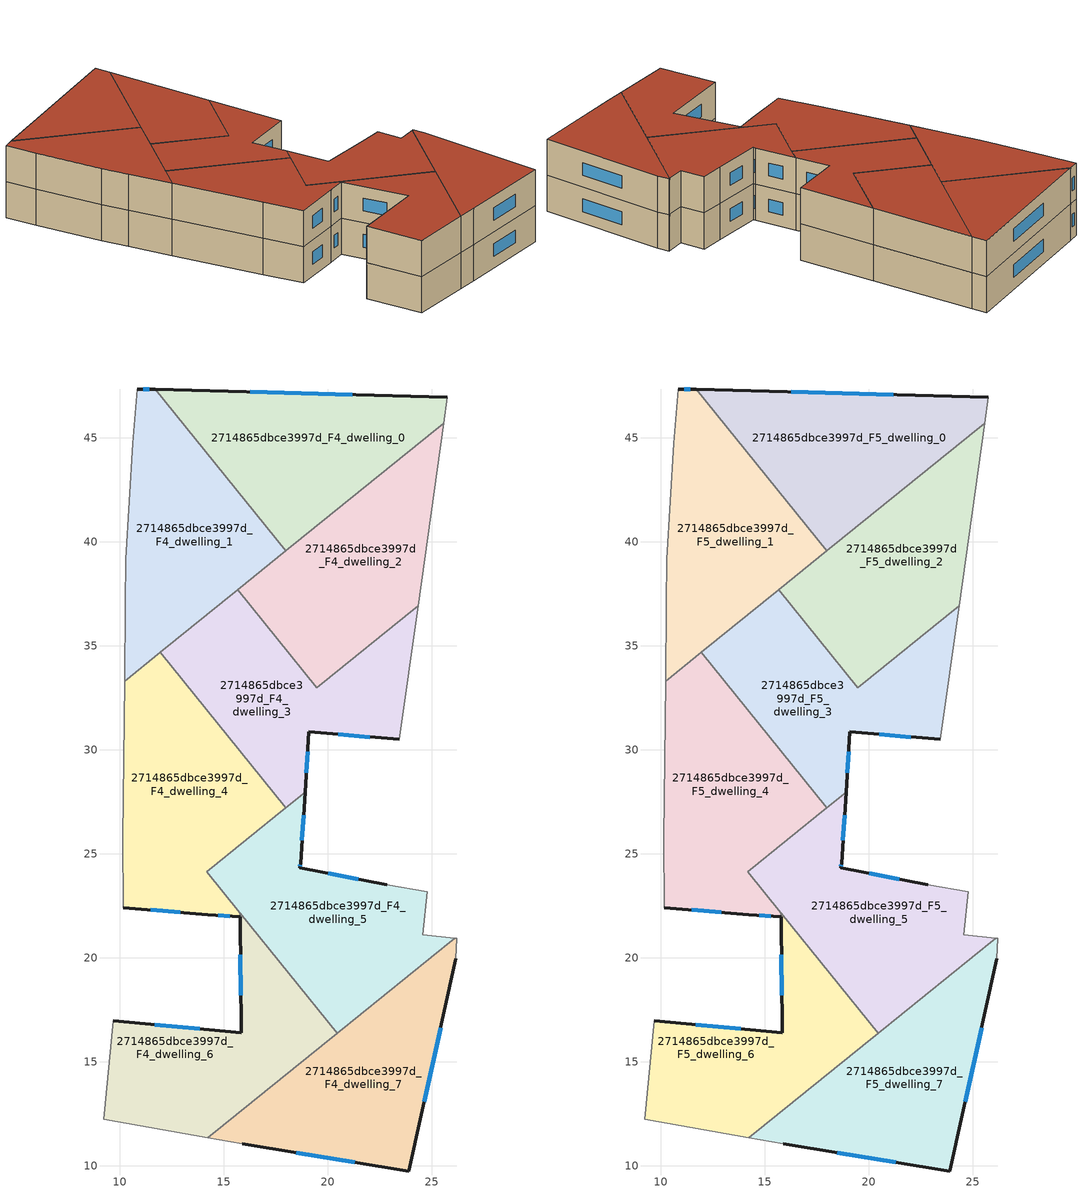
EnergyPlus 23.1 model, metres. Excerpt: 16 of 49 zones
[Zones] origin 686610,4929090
2714865dbce3997d_F4_dwelling_0
 floor to 2714865dbce3997d_F3_dwelling_0 (EU_floor_Construction): 25.75,46.96 25.57,45.71 17.99,39.58 11.72,47.33 z12
 wall outside (EU_wall_Construction): 25.75,46.96 11.72,47.33 z12:15
 wall adiabatic (EU_wall_Construction): 25.57,45.71 25.75,46.96 z12:15
 wall to 2714865dbce3997d_F4_dwelling_1 (EU_wall_Construction): 11.72,47.33 17.99,39.58 z12:15
 wall to 2714865dbce3997d_F4_dwelling_2 (EU_wall_Construction): 17.99,39.58 25.57,45.71 z12:15
 window (EU_Window_Construction): 21.18,47.08 16.28,47.21 z12.98:14.02
2714865dbce3997d_F4_dwelling_1
 floor to 2714865dbce3997d_F3_dwelling_1 (EU_floor_Construction): 11.72,47.33 17.99,39.58 10.24,33.31 10.28,37 10.29,39.16 10.63,44.75 10.84,47.35 z12
 wall outside (EU_wall_Construction): 11.72,47.33 10.84,47.35 z12:15
 wall adiabatic (EU_wall_Construction): 10.84,47.35 10.63,44.75 10.29,39.16 10.28,37 10.24,33.31 z12:15
 wall to 2714865dbce3997d_F4_dwelling_3 (EU_wall_Construction): 11.95,34.69 15.67,37.7 z12:15
 wall to 2714865dbce3997d_F4_dwelling_4 (EU_wall_Construction): 10.24,33.31 11.95,34.69 z12:15
 wall to 2714865dbce3997d_F4_dwelling_2 (EU_wall_Construction): 15.67,37.7 17.99,39.58 z12:15
 window (EU_Window_Construction): 11.43,47.34 11.12,47.35 z12.98:14.02
2714865dbce3997d_F4_dwelling_2
 floor to 2714865dbce3997d_F3_dwelling_2 (EU_floor_Construction): 25.57,45.71 24.34,36.93 19.48,33 15.67,37.7 z12
 wall to 2714865dbce3997d_F4_dwelling_3 (EU_wall_Construction): 15.67,37.7 19.48,33 24.34,36.93 z12:15
 wall adiabatic (EU_wall_Construction): 24.34,36.93 25.57,45.71 z12:15
2714865dbce3997d_F4_dwelling_3
 floor to 2714865dbce3997d_F3_dwelling_3 (EU_floor_Construction): 24.34,36.93 23.44,30.5 19.09,30.86 18.91,27.96 17.99,27.22 11.95,34.69 15.67,37.7 19.48,33 z12
 wall outside (EU_wall_Construction): 18.91,27.96 19.09,30.86 23.44,30.5 z12:15
 wall adiabatic (EU_wall_Construction): 23.44,30.5 24.34,36.93 z12:15
 wall to 2714865dbce3997d_F4_dwelling_4 (EU_wall_Construction): 11.95,34.69 17.99,27.22 z12:15
 wall to 2714865dbce3997d_F4_dwelling_5 (EU_wall_Construction): 17.99,27.22 18.91,27.96 z12:15
 window (EU_Window_Construction): 20.51,30.75 22.03,30.62 / 18.97,28.91 19.04,29.92 z12.98:14.02
2714865dbce3997d_F4_dwelling_4
 floor to 2714865dbce3997d_F3_dwelling_4 (EU_floor_Construction): 11.95,34.69 17.99,27.22 14.18,24.14 15.78,22.16 15.79,21.97 14.24,22.08 10.18,22.41 10.16,25.78 10.24,33.31 z12
 wall outside (EU_wall_Construction): 10.18,22.41 14.24,22.08 15.79,21.97 z12:15
 wall adiabatic (EU_wall_Construction): 10.24,33.31 10.16,25.78 10.18,22.41 z12:15
 wall to 2714865dbce3997d_F4_dwelling_6 (EU_wall_Construction): 15.79,21.97 15.78,22.16 z12:15
 wall to 2714865dbce3997d_F4_dwelling_5 (EU_wall_Construction): 15.78,22.16 14.18,24.14 17.99,27.22 z12:15
 window (EU_Window_Construction): 14.75,22.05 15.28,22.01 / 11.5,22.31 12.92,22.19 z12.98:14.02
2714865dbce3997d_F4_dwelling_5
 floor to 2714865dbce3997d_F3_dwelling_5 (EU_floor_Construction): 24.8,23.17 24.57,21.11 26.1,20.96 20.45,16.39 14.18,24.14 18.91,27.96 18.69,24.55 18.66,24.33 22.84,23.52 z12
 wall outside (EU_wall_Construction): 22.84,23.52 18.66,24.33 18.69,24.55 18.91,27.96 z12:15
 wall adiabatic (EU_wall_Construction): 26.1,20.96 24.57,21.11 24.8,23.17 22.84,23.52 z12:15
 wall to 2714865dbce3997d_F4_dwelling_7 (EU_wall_Construction): 20.45,16.39 26.1,20.96 z12:15
 wall to 2714865dbce3997d_F4_dwelling_6 (EU_wall_Construction): 15.79,22.15 20.45,16.39 z12:15
 window (EU_Window_Construction): 18.67,24.41 18.68,24.48 / 21.48,23.79 20.02,24.07 / 18.77,25.66 18.84,26.85 z12.98:14.02
2714865dbce3997d_F4_dwelling_6
 floor to 2714865dbce3997d_F3_dwelling_6 (EU_floor_Construction): 15.78,22.16 20.45,16.39 14.24,11.36 9.23,12.24 9.69,16.97 15.84,16.39 z12
 wall outside (EU_wall_Construction): 15.79,21.97 15.84,16.39 9.69,16.97 z12:15
 wall adiabatic (EU_wall_Construction): 9.69,16.97 9.23,12.24 14.24,11.36 z12:15
 wall to 2714865dbce3997d_F4_dwelling_7 (EU_wall_Construction): 14.24,11.36 20.45,16.39 z12:15
 window (EU_Window_Construction): 13.84,16.58 11.7,16.79 / 15.8,20.16 15.83,18.21 z12.98:14.02
2714865dbce3997d_F4_dwelling_7
 floor to 2714865dbce3997d_F3_dwelling_7 (EU_floor_Construction): 26.2,20.94 26.17,19.96 23.9,9.75 15.9,11.06 14.24,11.36 26.1,20.96 z12
 wall outside (EU_wall_Construction): 15.9,11.06 23.9,9.75 26.17,19.96 z12:15
 wall adiabatic (EU_wall_Construction): 14.24,11.36 15.9,11.06 / 26.17,19.96 26.2,20.94 26.1,20.96 z12:15
 window (EU_Window_Construction): 18.5,10.64 21.29,10.18 / 24.63,13.07 25.43,16.64 z12.98:14.02
2714865dbce3997d_F5_dwelling_0
 floor to 2714865dbce3997d_F4_dwelling_0 (EU_floor_Construction): 25.75,46.96 25.57,45.71 17.99,39.58 11.72,47.33 z15
 wall outside (EU_wall_Construction): 25.75,46.96 11.72,47.33 z15:18
 wall adiabatic (EU_wall_Construction): 25.57,45.71 25.75,46.96 z15:18
 wall to 2714865dbce3997d_F5_dwelling_1 (EU_wall_Construction): 11.72,47.33 17.99,39.58 z15:18
 wall to 2714865dbce3997d_F5_dwelling_2 (EU_wall_Construction): 17.99,39.58 25.57,45.71 z15:18
 window (EU_Window_Construction): 21.18,47.08 16.28,47.21 z15.98:17.02
 roof outside (EU_roof_Construction): 25.57,45.71 25.75,46.96 11.72,47.33 17.99,39.58 z18
2714865dbce3997d_F5_dwelling_1
 floor to 2714865dbce3997d_F4_dwelling_1 (EU_floor_Construction): 11.72,47.33 17.99,39.58 10.24,33.31 10.28,37 10.29,39.16 10.63,44.75 10.84,47.35 z15
 wall outside (EU_wall_Construction): 11.72,47.33 10.84,47.35 z15:18
 wall adiabatic (EU_wall_Construction): 10.84,47.35 10.63,44.75 10.29,39.16 10.28,37 10.24,33.31 z15:18
 wall to 2714865dbce3997d_F5_dwelling_3 (EU_wall_Construction): 11.95,34.69 15.67,37.7 z15:18
 wall to 2714865dbce3997d_F5_dwelling_4 (EU_wall_Construction): 10.24,33.31 11.95,34.69 z15:18
 wall to 2714865dbce3997d_F5_dwelling_2 (EU_wall_Construction): 15.67,37.7 17.99,39.58 z15:18
 window (EU_Window_Construction): 11.43,47.34 11.12,47.35 z15.98:17.02
 roof outside (EU_roof_Construction): 17.99,39.58 11.72,47.33 10.84,47.35 10.63,44.75 10.29,39.16 10.28,37 10.24,33.31 z18
2714865dbce3997d_F5_dwelling_2
 floor to 2714865dbce3997d_F4_dwelling_2 (EU_floor_Construction): 25.57,45.71 24.34,36.93 19.48,33 15.67,37.7 z15
 wall to 2714865dbce3997d_F5_dwelling_3 (EU_wall_Construction): 15.67,37.7 19.48,33 24.34,36.93 z15:18
 wall adiabatic (EU_wall_Construction): 24.34,36.93 25.57,45.71 z15:18
 roof outside (EU_roof_Construction): 24.34,36.93 25.57,45.71 15.67,37.7 19.48,33 z18
2714865dbce3997d_F5_dwelling_3
 floor to 2714865dbce3997d_F4_dwelling_3 (EU_floor_Construction): 24.34,36.93 23.44,30.5 19.09,30.86 18.91,27.96 17.99,27.22 11.95,34.69 15.67,37.7 19.48,33 z15
 wall outside (EU_wall_Construction): 18.91,27.96 19.09,30.86 23.44,30.5 z15:18
 wall adiabatic (EU_wall_Construction): 23.44,30.5 24.34,36.93 z15:18
 wall to 2714865dbce3997d_F5_dwelling_4 (EU_wall_Construction): 11.95,34.69 17.99,27.22 z15:18
 wall to 2714865dbce3997d_F5_dwelling_5 (EU_wall_Construction): 17.99,27.22 18.91,27.96 z15:18
 window (EU_Window_Construction): 20.51,30.75 22.03,30.62 / 18.97,28.91 19.04,29.92 z15.98:17.02
 roof outside (EU_roof_Construction): 23.44,30.5 24.34,36.93 19.48,33 15.67,37.7 11.95,34.69 17.99,27.22 18.91,27.96 19.09,30.86 z18
2714865dbce3997d_F5_dwelling_4
 floor to 2714865dbce3997d_F4_dwelling_4 (EU_floor_Construction): 11.95,34.69 17.99,27.22 14.18,24.14 15.78,22.16 15.79,21.97 14.24,22.08 10.18,22.41 10.16,25.78 10.24,33.31 z15
 wall outside (EU_wall_Construction): 10.18,22.41 14.24,22.08 15.79,21.97 z15:18
 wall adiabatic (EU_wall_Construction): 10.24,33.31 10.16,25.78 10.18,22.41 z15:18
 wall to 2714865dbce3997d_F5_dwelling_6 (EU_wall_Construction): 15.79,21.97 15.78,22.16 z15:18
 wall to 2714865dbce3997d_F5_dwelling_5 (EU_wall_Construction): 15.78,22.16 14.18,24.14 17.99,27.22 z15:18
 window (EU_Window_Construction): 14.75,22.05 15.28,22.01 / 11.5,22.31 12.92,22.19 z15.98:17.02
 roof outside (EU_roof_Construction): 15.79,21.97 15.78,22.16 14.18,24.14 17.99,27.22 11.95,34.69 10.24,33.31 10.16,25.78 10.18,22.41 14.24,22.08 z18
2714865dbce3997d_F5_dwelling_5
 floor to 2714865dbce3997d_F4_dwelling_5 (EU_floor_Construction): 24.8,23.17 24.57,21.11 26.1,20.96 20.45,16.39 14.18,24.14 18.91,27.96 18.69,24.55 18.66,24.33 22.84,23.52 z15
 wall outside (EU_wall_Construction): 22.84,23.52 18.66,24.33 18.69,24.55 18.91,27.96 z15:18
 wall adiabatic (EU_wall_Construction): 26.1,20.96 24.57,21.11 24.8,23.17 22.84,23.52 z15:18
 wall to 2714865dbce3997d_F5_dwelling_7 (EU_wall_Construction): 20.45,16.39 26.1,20.96 z15:18
 wall to 2714865dbce3997d_F5_dwelling_6 (EU_wall_Construction): 15.79,22.15 20.45,16.39 z15:18
 window (EU_Window_Construction): 18.67,24.41 18.68,24.48 / 21.48,23.79 20.02,24.07 / 18.77,25.66 18.84,26.85 z15.98:17.02
 roof outside (EU_roof_Construction): 26.1,20.96 24.57,21.11 24.8,23.17 22.84,23.52 18.66,24.33 18.69,24.55 18.91,27.96 14.18,24.14 20.45,16.39 z18
2714865dbce3997d_F5_dwelling_6
 floor to 2714865dbce3997d_F4_dwelling_6 (EU_floor_Construction): 15.78,22.16 20.45,16.39 14.24,11.36 9.23,12.24 9.69,16.97 15.84,16.39 z15
 wall outside (EU_wall_Construction): 15.79,21.97 15.84,16.39 9.69,16.97 z15:18
 wall adiabatic (EU_wall_Construction): 9.69,16.97 9.23,12.24 14.24,11.36 z15:18
 wall to 2714865dbce3997d_F5_dwelling_7 (EU_wall_Construction): 14.24,11.36 20.45,16.39 z15:18
 window (EU_Window_Construction): 13.84,16.58 11.7,16.79 / 15.8,20.16 15.83,18.21 z15.98:17.02
 roof outside (EU_roof_Construction): 20.45,16.39 15.78,22.16 15.84,16.39 9.69,16.97 9.23,12.24 14.24,11.36 z18
2714865dbce3997d_F5_dwelling_7
 floor to 2714865dbce3997d_F4_dwelling_7 (EU_floor_Construction): 26.2,20.94 26.17,19.96 23.9,9.75 15.9,11.06 14.24,11.36 26.1,20.96 z15
 wall outside (EU_wall_Construction): 15.9,11.06 23.9,9.75 26.17,19.96 z15:18
 wall adiabatic (EU_wall_Construction): 14.24,11.36 15.9,11.06 / 26.17,19.96 26.2,20.94 26.1,20.96 z15:18
 window (EU_Window_Construction): 18.5,10.64 21.29,10.18 / 24.63,13.07 25.43,16.64 z15.98:17.02
 roof outside (EU_roof_Construction): 23.9,9.75 26.17,19.96 26.2,20.94 26.1,20.96 14.24,11.36 15.9,11.06 z18
[Building]
EU S2 Campaign: North Axis=0; Terrain=City; Solar Distribution=FullExterior
[Site:Location]
Bologna: Latitude=44.5; Longitude=11.25; Time Zone=1; Elevation=37
[SizingPeriod:WeatherFileDays]
AnnualSizingPeriod: Begin Month=1; Begin Day of Month=1; End Month=12; End Day of Month=31; Day of Week for Start Day=Monday; Use Weather File Daylight Saving Period=No; Use Weather File Rain and Snow Indicators=No
[MATERIAL]
EU_InternalMass_Material: Roughness=MediumRough; Thickness=0.1; Conductivity=1; Density=1800; Specific Heat=900; Thermal Absorptance=0.9; Solar Absorptance=0.7; Visible Absorptance=0.7
[MATERIAL:NOMASS] Roughness=MediumRough; Thermal Absorptance=0.9; Solar Absorptance=0.7; Visible Absorptance=0.7
Name | Thermal Resistance
EU_wall_NoMass | 0.905828
EU_roof_NoMass | 0.37593
EU_floor_NoMass | 0.67114
[WINDOWMATERIAL:SIMPLEGLAZINGSYSTEM]
EU_Window_SimpleGlazing: UFactor=4.52486; Solar Heat Gain Coefficient=0.85; Visible Transmittance=0.85
[CONSTRUCTION]
EU_wall_Construction: EU_wall_NoMass
EU_roof_Construction: EU_roof_NoMass
EU_floor_Construction: EU_floor_NoMass
EU_Window_Construction: EU_Window_SimpleGlazing
EU_InternalMass_Construction: EU_InternalMass_Material
[ZONE] Type=1; Multiplier=1; Ceiling Height=autocalculate; Floor Area=autocalculate; Part of Total Floor Area=Yes
Name | Volume
2714865dbce3997d_F4_dwelling_0; 2714865dbce3997d_F5_dwelling_0 | 172.349
2714865dbce3997d_F4_dwelling_1; 2714865dbce3997d_F5_dwelling_1 | 172.337
2714865dbce3997d_F4_dwelling_2; 2714865dbce3997d_F5_dwelling_2 | 172.309
2714865dbce3997d_F4_dwelling_3; 2714865dbce3997d_F5_dwelling_3 | 173.541
2714865dbce3997d_F4_dwelling_4; 2714865dbce3997d_F5_dwelling_4 | 186.01
2714865dbce3997d_F4_dwelling_5; 2714865dbce3997d_F5_dwelling_5 | 171.138
2714865dbce3997d_F4_dwelling_6; 2714865dbce3997d_F5_dwelling_6 | 158.654
2714865dbce3997d_F4_dwelling_7; 2714865dbce3997d_F5_dwelling_7 | 172.326
[INTERNALMASS] Construction=EU_InternalMass_Construction
Name | Zone or ZoneList | Surface Area
2714865dbce3997d_F4_dwelling_0_EU_InternalMass | 2714865dbce3997d_F4_dwelling_0 | 57.4482
2714865dbce3997d_F4_dwelling_1_EU_InternalMass | 2714865dbce3997d_F4_dwelling_1 | 57.4455
2714865dbce3997d_F4_dwelling_2_EU_InternalMass | 2714865dbce3997d_F4_dwelling_2 | 57.4346
2714865dbce3997d_F4_dwelling_3_EU_InternalMass | 2714865dbce3997d_F4_dwelling_3 | 57.8486
2714865dbce3997d_F4_dwelling_4_EU_InternalMass | 2714865dbce3997d_F4_dwelling_4 | 62.0029
2714865dbce3997d_F4_dwelling_5_EU_InternalMass | 2714865dbce3997d_F4_dwelling_5 | 57.0461
2714865dbce3997d_F4_dwelling_6_EU_InternalMass | 2714865dbce3997d_F4_dwelling_6 | 52.8848
2714865dbce3997d_F4_dwelling_7_EU_InternalMass | 2714865dbce3997d_F4_dwelling_7 | 57.442
2714865dbce3997d_F5_dwelling_0_EU_InternalMass | 2714865dbce3997d_F5_dwelling_0 | 57.4482
2714865dbce3997d_F5_dwelling_1_EU_InternalMass | 2714865dbce3997d_F5_dwelling_1 | 57.4455
2714865dbce3997d_F5_dwelling_2_EU_InternalMass | 2714865dbce3997d_F5_dwelling_2 | 57.4346
2714865dbce3997d_F5_dwelling_3_EU_InternalMass | 2714865dbce3997d_F5_dwelling_3 | 57.8486
2714865dbce3997d_F5_dwelling_4_EU_InternalMass | 2714865dbce3997d_F5_dwelling_4 | 62.0029
2714865dbce3997d_F5_dwelling_5_EU_InternalMass | 2714865dbce3997d_F5_dwelling_5 | 57.0461
2714865dbce3997d_F5_dwelling_6_EU_InternalMass | 2714865dbce3997d_F5_dwelling_6 | 52.8848
2714865dbce3997d_F5_dwelling_7_EU_InternalMass | 2714865dbce3997d_F5_dwelling_7 | 57.442
[OTHEREQUIPMENT] Fuel Type=Electricity; Design Level Calculation Method=Watts/Area; Power per Zone Floor Area=1; Fraction Latent=0; Fraction Radiant=0; Fraction Lost=0; Carbon Dioxide Generation Rate=0; EndUse Subcategory=EU_Step8_InternalGains
Name | Zone or ZoneList or Space or SpaceList | Schedule
EU_Step8_InternalGain_2714865dbce3997d_F4_dwelling_0_f000 | 2714865dbce3997d_F4_dwelling_0 | EU_Step8_GainSchedule_2714865dbce3997d_F4_dwelling_0_f000
EU_Step8_InternalGain_2714865dbce3997d_F4_dwelling_1_f000 | 2714865dbce3997d_F4_dwelling_1 | EU_Step8_GainSchedule_2714865dbce3997d_F4_dwelling_1_f000
EU_Step8_InternalGain_2714865dbce3997d_F4_dwelling_2_f000 | 2714865dbce3997d_F4_dwelling_2 | EU_Step8_GainSchedule_2714865dbce3997d_F4_dwelling_2_f000
EU_Step8_InternalGain_2714865dbce3997d_F4_dwelling_3_f000 | 2714865dbce3997d_F4_dwelling_3 | EU_Step8_GainSchedule_2714865dbce3997d_F4_dwelling_3_f000
EU_Step8_InternalGain_2714865dbce3997d_F4_dwelling_4_f000 | 2714865dbce3997d_F4_dwelling_4 | EU_Step8_GainSchedule_2714865dbce3997d_F4_dwelling_4_f000
EU_Step8_InternalGain_2714865dbce3997d_F4_dwelling_5_f000 | 2714865dbce3997d_F4_dwelling_5 | EU_Step8_GainSchedule_2714865dbce3997d_F4_dwelling_5_f000
EU_Step8_InternalGain_2714865dbce3997d_F4_dwelling_6_f000 | 2714865dbce3997d_F4_dwelling_6 | EU_Step8_GainSchedule_2714865dbce3997d_F4_dwelling_6_f000
EU_Step8_InternalGain_2714865dbce3997d_F4_dwelling_7_f000 | 2714865dbce3997d_F4_dwelling_7 | EU_Step8_GainSchedule_2714865dbce3997d_F4_dwelling_7_f000
EU_Step8_InternalGain_2714865dbce3997d_F5_dwelling_0_f000 | 2714865dbce3997d_F5_dwelling_0 | EU_Step8_GainSchedule_2714865dbce3997d_F5_dwelling_0_f000
EU_Step8_InternalGain_2714865dbce3997d_F5_dwelling_1_f000 | 2714865dbce3997d_F5_dwelling_1 | EU_Step8_GainSchedule_2714865dbce3997d_F5_dwelling_1_f000
EU_Step8_InternalGain_2714865dbce3997d_F5_dwelling_2_f000 | 2714865dbce3997d_F5_dwelling_2 | EU_Step8_GainSchedule_2714865dbce3997d_F5_dwelling_2_f000
EU_Step8_InternalGain_2714865dbce3997d_F5_dwelling_3_f000 | 2714865dbce3997d_F5_dwelling_3 | EU_Step8_GainSchedule_2714865dbce3997d_F5_dwelling_3_f000
EU_Step8_InternalGain_2714865dbce3997d_F5_dwelling_4_f000 | 2714865dbce3997d_F5_dwelling_4 | EU_Step8_GainSchedule_2714865dbce3997d_F5_dwelling_4_f000
EU_Step8_InternalGain_2714865dbce3997d_F5_dwelling_5_f000 | 2714865dbce3997d_F5_dwelling_5 | EU_Step8_GainSchedule_2714865dbce3997d_F5_dwelling_5_f000
EU_Step8_InternalGain_2714865dbce3997d_F5_dwelling_6_f000 | 2714865dbce3997d_F5_dwelling_6 | EU_Step8_GainSchedule_2714865dbce3997d_F5_dwelling_6_f000
EU_Step8_InternalGain_2714865dbce3997d_F5_dwelling_7_f000 | 2714865dbce3997d_F5_dwelling_7 | EU_Step8_GainSchedule_2714865dbce3997d_F5_dwelling_7_f000
[ZONEVENTILATION:DESIGNFLOWRATE] Schedule=EU_AlwaysOn; Design Flow Rate Calculation Method=AirChanges/Hour; Air Changes per Hour=0.73129; Ventilation Type=Natural; Fan Pressure Rise=0; Fan Total Efficiency=1; Constant Term Coefficient=1; Temperature Term Coefficient=0; Velocity Term Coefficient=0; Velocity Squared Term Coefficient=0; Minimum Indoor Temperature=-100; Maximum Indoor Temperature=100; Delta Temperature=-100; Minimum Outdoor Temperature=-100; Maximum Outdoor Temperature=100; Maximum Wind Speed=40
Name | Zone or ZoneList or Space or SpaceList
EU_ConstantAir_2714865dbce3997d_F4_dwelling_0 | 2714865dbce3997d_F4_dwelling_0
EU_ConstantAir_2714865dbce3997d_F4_dwelling_1 | 2714865dbce3997d_F4_dwelling_1
EU_ConstantAir_2714865dbce3997d_F4_dwelling_2 | 2714865dbce3997d_F4_dwelling_2
EU_ConstantAir_2714865dbce3997d_F4_dwelling_3 | 2714865dbce3997d_F4_dwelling_3
EU_ConstantAir_2714865dbce3997d_F4_dwelling_4 | 2714865dbce3997d_F4_dwelling_4
EU_ConstantAir_2714865dbce3997d_F4_dwelling_5 | 2714865dbce3997d_F4_dwelling_5
EU_ConstantAir_2714865dbce3997d_F4_dwelling_6 | 2714865dbce3997d_F4_dwelling_6
EU_ConstantAir_2714865dbce3997d_F4_dwelling_7 | 2714865dbce3997d_F4_dwelling_7
EU_ConstantAir_2714865dbce3997d_F5_dwelling_0 | 2714865dbce3997d_F5_dwelling_0
EU_ConstantAir_2714865dbce3997d_F5_dwelling_1 | 2714865dbce3997d_F5_dwelling_1
EU_ConstantAir_2714865dbce3997d_F5_dwelling_2 | 2714865dbce3997d_F5_dwelling_2
EU_ConstantAir_2714865dbce3997d_F5_dwelling_3 | 2714865dbce3997d_F5_dwelling_3
EU_ConstantAir_2714865dbce3997d_F5_dwelling_4 | 2714865dbce3997d_F5_dwelling_4
EU_ConstantAir_2714865dbce3997d_F5_dwelling_5 | 2714865dbce3997d_F5_dwelling_5
EU_ConstantAir_2714865dbce3997d_F5_dwelling_6 | 2714865dbce3997d_F5_dwelling_6
EU_ConstantAir_2714865dbce3997d_F5_dwelling_7 | 2714865dbce3997d_F5_dwelling_7
[HVACTEMPLATE:THERMOSTAT] Constant Heating Setpoint=20; Constant Cooling Setpoint=50
EU_HeatOnly_2714865dbce3997d_F0_dwelling_0; EU_HeatOnly_2714865dbce3997d_F0_dwelling_1; EU_HeatOnly_2714865dbce3997d_F0_dwelling_2; EU_HeatOnly_2714865dbce3997d_F0_dwelling_3; EU_HeatOnly_2714865dbce3997d_F0_dwelling_4; EU_HeatOnly_2714865dbce3997d_F0_dwelling_5; EU_HeatOnly_2714865dbce3997d_F0_dwelling_6; EU_HeatOnly_2714865dbce3997d_F0_dwelling_7; EU_HeatOnly_2714865dbce3997d_F0_dwelling_8; EU_HeatOnly_2714865dbce3997d_F1_dwelling_0; EU_HeatOnly_2714865dbce3997d_F1_dwelling_1; EU_HeatOnly_2714865dbce3997d_F1_dwelling_2; EU_HeatOnly_2714865dbce3997d_F1_dwelling_3; EU_HeatOnly_2714865dbce3997d_F1_dwelling_4; EU_HeatOnly_2714865dbce3997d_F1_dwelling_5; EU_HeatOnly_2714865dbce3997d_F1_dwelling_6; EU_HeatOnly_2714865dbce3997d_F1_dwelling_7; EU_HeatOnly_2714865dbce3997d_F2_dwelling_0; EU_HeatOnly_2714865dbce3997d_F2_dwelling_1; EU_HeatOnly_2714865dbce3997d_F2_dwelling_2; EU_HeatOnly_2714865dbce3997d_F2_dwelling_3; EU_HeatOnly_2714865dbce3997d_F2_dwelling_4; EU_HeatOnly_2714865dbce3997d_F2_dwelling_5; EU_HeatOnly_2714865dbce3997d_F2_dwelling_6; EU_HeatOnly_2714865dbce3997d_F2_dwelling_7; EU_HeatOnly_2714865dbce3997d_F3_dwelling_0; EU_HeatOnly_2714865dbce3997d_F3_dwelling_1; EU_HeatOnly_2714865dbce3997d_F3_dwelling_2; EU_HeatOnly_2714865dbce3997d_F3_dwelling_3; EU_HeatOnly_2714865dbce3997d_F3_dwelling_4; EU_HeatOnly_2714865dbce3997d_F3_dwelling_5; EU_HeatOnly_2714865dbce3997d_F3_dwelling_6; EU_HeatOnly_2714865dbce3997d_F3_dwelling_7; EU_HeatOnly_2714865dbce3997d_F4_dwelling_0; EU_HeatOnly_2714865dbce3997d_F4_dwelling_1; EU_HeatOnly_2714865dbce3997d_F4_dwelling_2; EU_HeatOnly_2714865dbce3997d_F4_dwelling_3; EU_HeatOnly_2714865dbce3997d_F4_dwelling_4; EU_HeatOnly_2714865dbce3997d_F4_dwelling_5; EU_HeatOnly_2714865dbce3997d_F4_dwelling_6; EU_HeatOnly_2714865dbce3997d_F4_dwelling_7; EU_HeatOnly_2714865dbce3997d_F5_dwelling_0; EU_HeatOnly_2714865dbce3997d_F5_dwelling_1; EU_HeatOnly_2714865dbce3997d_F5_dwelling_2; EU_HeatOnly_2714865dbce3997d_F5_dwelling_3; EU_HeatOnly_2714865dbce3997d_F5_dwelling_4; EU_HeatOnly_2714865dbce3997d_F5_dwelling_5; EU_HeatOnly_2714865dbce3997d_F5_dwelling_6; EU_HeatOnly_2714865dbce3997d_F5_dwelling_7
[HVACTEMPLATE:ZONE:IDEALLOADSAIRSYSTEM] System Availability Schedule=EU_AlwaysOn; Maximum Heating Supply Air Temperature=50; Minimum Cooling Supply Air Temperature=13; Maximum Heating Supply Air Humidity Ratio=0.0156; Minimum Cooling Supply Air Humidity Ratio=0.0077; Heating Limit=NoLimit; Cooling Limit=NoLimit; Heating Availability Schedule=EU_AlwaysOn; Cooling Availability Schedule=EU_CoolingOff; Dehumidification Control Type=ConstantSensibleHeatRatio; Cooling Sensible Heat Ratio=0.7; Dehumidification Setpoint=60; Humidification Control Type=None; Humidification Setpoint=30; Outdoor Air Method=None; Outdoor Air Flow Rate per Person=0.00944; Outdoor Air Flow Rate per Zone Floor Area=0; Outdoor Air Flow Rate per Zone=0; Demand Controlled Ventilation Type=None; Outdoor Air Economizer Type=NoEconomizer; Heat Recovery Type=None; Sensible Heat Recovery Effectiveness=0.7; Latent Heat Recovery Effectiveness=0.65
Name | Template Thermostat
2714865dbce3997d_F4_dwelling_0 | EU_HeatOnly_2714865dbce3997d_F4_dwelling_0
2714865dbce3997d_F4_dwelling_1 | EU_HeatOnly_2714865dbce3997d_F4_dwelling_1
2714865dbce3997d_F4_dwelling_2 | EU_HeatOnly_2714865dbce3997d_F4_dwelling_2
2714865dbce3997d_F4_dwelling_3 | EU_HeatOnly_2714865dbce3997d_F4_dwelling_3
2714865dbce3997d_F4_dwelling_4 | EU_HeatOnly_2714865dbce3997d_F4_dwelling_4
2714865dbce3997d_F4_dwelling_5 | EU_HeatOnly_2714865dbce3997d_F4_dwelling_5
2714865dbce3997d_F4_dwelling_6 | EU_HeatOnly_2714865dbce3997d_F4_dwelling_6
2714865dbce3997d_F4_dwelling_7 | EU_HeatOnly_2714865dbce3997d_F4_dwelling_7
2714865dbce3997d_F5_dwelling_0 | EU_HeatOnly_2714865dbce3997d_F5_dwelling_0
2714865dbce3997d_F5_dwelling_1 | EU_HeatOnly_2714865dbce3997d_F5_dwelling_1
2714865dbce3997d_F5_dwelling_2 | EU_HeatOnly_2714865dbce3997d_F5_dwelling_2
2714865dbce3997d_F5_dwelling_3 | EU_HeatOnly_2714865dbce3997d_F5_dwelling_3
2714865dbce3997d_F5_dwelling_4 | EU_HeatOnly_2714865dbce3997d_F5_dwelling_4
2714865dbce3997d_F5_dwelling_5 | EU_HeatOnly_2714865dbce3997d_F5_dwelling_5
2714865dbce3997d_F5_dwelling_6 | EU_HeatOnly_2714865dbce3997d_F5_dwelling_6
2714865dbce3997d_F5_dwelling_7 | EU_HeatOnly_2714865dbce3997d_F5_dwelling_7
[SIZING:ZONE] Zone Cooling Design Supply Air Temperature Input Method=SupplyAirTemperature; Zone Cooling Design Supply Air Temperature=13; Zone Heating Design Supply Air Temperature Input Method=SupplyAirTemperature; Zone Heating Design Supply Air Temperature=50; Zone Cooling Design Supply Air Humidity Ratio=0.008; Zone Heating Design Supply Air Humidity Ratio=0.008; Cooling Design Air Flow Method=DesignDay; Cooling Design Air Flow Rate=0; Cooling Minimum Air Flow per Zone Floor Area=0.000762; Cooling Minimum Air Flow=0; Cooling Minimum Air Flow Fraction=0.2; Heating Design Air Flow Method=DesignDay; Heating Design Air Flow Rate=0; Heating Maximum Air Flow per Zone Floor Area=0.002032; Heating Maximum Air Flow=0.141576; Heating Maximum Air Flow Fraction=0.3; Account for Dedicated Outdoor Air System=No; Dedicated Outdoor Air System Control Strategy=NeutralSupplyAir; Dedicated Outdoor Air Low Setpoint Temperature for Design=autosize; Dedicated Outdoor Air High Setpoint Temperature for Design=autosize; Zone Load Sizing Method=Sensible Load Only No Latent Load; Zone Latent Cooling Design Supply Air Humidity Ratio Input Method=HumidityRatioDifference; Zone Cooling Design Supply Air Humidity Ratio Difference=0.005; Zone Latent Heating Design Supply Air Humidity Ratio Input Method=HumidityRatioDifference; Zone Humidification Design Supply Air Humidity Ratio Difference=0.005
2714865dbce3997d_F4_dwelling_0; 2714865dbce3997d_F4_dwelling_1; 2714865dbce3997d_F4_dwelling_2; 2714865dbce3997d_F4_dwelling_3; 2714865dbce3997d_F4_dwelling_4; 2714865dbce3997d_F4_dwelling_5; 2714865dbce3997d_F4_dwelling_6; 2714865dbce3997d_F4_dwelling_7; 2714865dbce3997d_F5_dwelling_0; 2714865dbce3997d_F5_dwelling_1; 2714865dbce3997d_F5_dwelling_2; 2714865dbce3997d_F5_dwelling_3; 2714865dbce3997d_F5_dwelling_4; 2714865dbce3997d_F5_dwelling_5; 2714865dbce3997d_F5_dwelling_6; 2714865dbce3997d_F5_dwelling_7
[SCHEDULE:CONSTANT]
Name | Hourly Value
EU_AlwaysOn | 1
EU_CoolingOff | 0
[SCHEDULE:FILE] Column Number=1; Rows to Skip at Top=0; Number of Hours of Data=8760; Column Separator=Comma; Interpolate to Timestep=No; Minutes per Item=60; Adjust Schedule for Daylight Savings=Yes
Name | File
EU_Step8_GainSchedule_2714865dbce3997d_F4_dwelling_0_f000 | ../../schedules/2714865dbce3997d/2714865dbce3997d_F4_dwelling_0_f000_gain.csv
EU_Step8_GainSchedule_2714865dbce3997d_F4_dwelling_1_f000 | ../../schedules/2714865dbce3997d/2714865dbce3997d_F4_dwelling_1_f000_gain.csv
EU_Step8_GainSchedule_2714865dbce3997d_F4_dwelling_2_f000 | ../../schedules/2714865dbce3997d/2714865dbce3997d_F4_dwelling_2_f000_gain.csv
EU_Step8_GainSchedule_2714865dbce3997d_F4_dwelling_3_f000 | ../../schedules/2714865dbce3997d/2714865dbce3997d_F4_dwelling_3_f000_gain.csv
EU_Step8_GainSchedule_2714865dbce3997d_F4_dwelling_4_f000 | ../../schedules/2714865dbce3997d/2714865dbce3997d_F4_dwelling_4_f000_gain.csv
EU_Step8_GainSchedule_2714865dbce3997d_F4_dwelling_5_f000 | ../../schedules/2714865dbce3997d/2714865dbce3997d_F4_dwelling_5_f000_gain.csv
EU_Step8_GainSchedule_2714865dbce3997d_F4_dwelling_6_f000 | ../../schedules/2714865dbce3997d/2714865dbce3997d_F4_dwelling_6_f000_gain.csv
EU_Step8_GainSchedule_2714865dbce3997d_F4_dwelling_7_f000 | ../../schedules/2714865dbce3997d/2714865dbce3997d_F4_dwelling_7_f000_gain.csv
EU_Step8_GainSchedule_2714865dbce3997d_F5_dwelling_0_f000 | ../../schedules/2714865dbce3997d/2714865dbce3997d_F5_dwelling_0_f000_gain.csv
EU_Step8_GainSchedule_2714865dbce3997d_F5_dwelling_1_f000 | ../../schedules/2714865dbce3997d/2714865dbce3997d_F5_dwelling_1_f000_gain.csv
EU_Step8_GainSchedule_2714865dbce3997d_F5_dwelling_2_f000 | ../../schedules/2714865dbce3997d/2714865dbce3997d_F5_dwelling_2_f000_gain.csv
EU_Step8_GainSchedule_2714865dbce3997d_F5_dwelling_3_f000 | ../../schedules/2714865dbce3997d/2714865dbce3997d_F5_dwelling_3_f000_gain.csv
EU_Step8_GainSchedule_2714865dbce3997d_F5_dwelling_4_f000 | ../../schedules/2714865dbce3997d/2714865dbce3997d_F5_dwelling_4_f000_gain.csv
EU_Step8_GainSchedule_2714865dbce3997d_F5_dwelling_5_f000 | ../../schedules/2714865dbce3997d/2714865dbce3997d_F5_dwelling_5_f000_gain.csv
EU_Step8_GainSchedule_2714865dbce3997d_F5_dwelling_6_f000 | ../../schedules/2714865dbce3997d/2714865dbce3997d_F5_dwelling_6_f000_gain.csv
EU_Step8_GainSchedule_2714865dbce3997d_F5_dwelling_7_f000 | ../../schedules/2714865dbce3997d/2714865dbce3997d_F5_dwelling_7_f000_gain.csv
